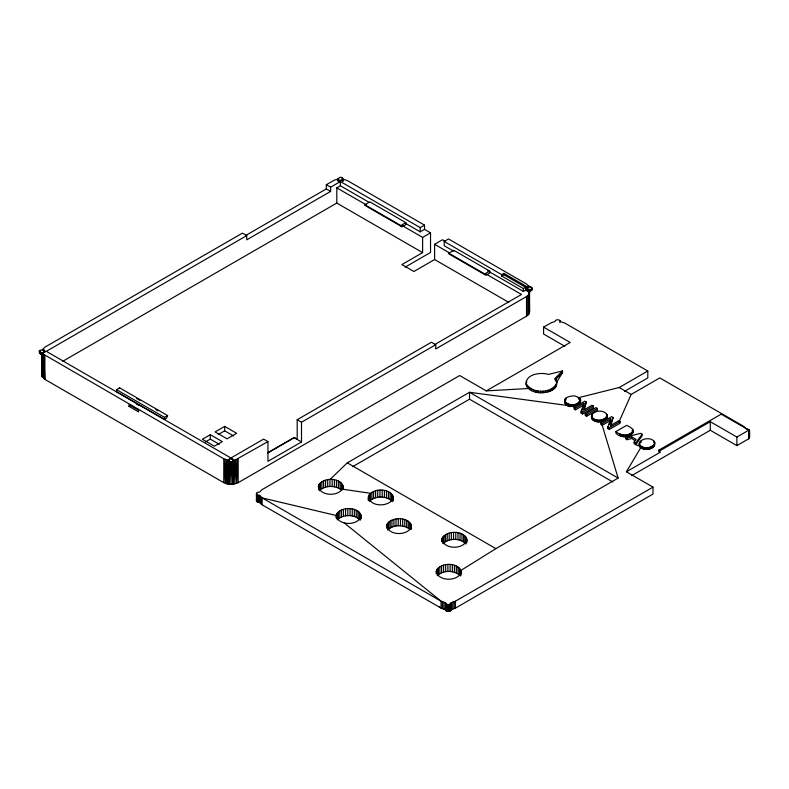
<?xml version="1.0" encoding="UTF-8"?>
<svg xmlns="http://www.w3.org/2000/svg" width="789" height="789" viewBox="0 0 789 789"><rect width="100%" height="100%" fill="white"/><g stroke="black" fill="none" stroke-linecap="round" stroke-linejoin="round"><path stroke-width="1.18" d="M405.082 267.155L430.528 252.47L430.528 232.824L424.531 229.362L424.531 225.131L420.221 227.617L340.404 181.539L330.621 187.18L330.621 191.421L246.73 239.846L246.73 235.615L242.42 233.13L44.865 347.18L42.3 349.675C45.437 349.32 45.437 353.344 42.3 352.989L42.083 376.363L41.886 375.219L41.925 353.433L42.083 376.363L44.865 379.371L223.79 482.671L228.997 484.278L232.972 484.278L238.179 482.671L526.519 316.192L528.719 314.288L529.498 312.04L529.498 290.5M529.458 290.263L529.498 312.04L529.35 290.914M42.202 353.65L42.083 376.363L41.995 352.801C32.566 349.152 51.423 349.152 41.995 352.801L41.561 354.162L40.397 353.857L39.47 352.9L39.45 351.332L39.637 353.265L39.795 352.062L40.722 352.604L40.949 354.054L41.334 352.752L41.561 354.162L42.823 354.103L43.267 352.604M342.949 179.044L342.939 180.553C341.962 171.716 332.652 183.847 342.86 179.428M529.103 290.313L529.301 310.896L529.449 290.263M42.231 358.324L41.886 375.219M42.754 364.498L42.823 357.239M42.3 352.989L42.912 353.896L42.665 377.458L42.3 354.369L42.912 353.896L223.79 458.784L228.12 460.263L228.997 484.278L230.072 463.044M487.494 270.696L523.403 291.427L525.612 290.155L529.498 292.394L528.719 294.642L526.519 296.546L435.725 348.965L435.725 344.734L301.497 422.223L301.497 441.958L267.944 461.328L267.944 441.593L235.428 459.918L234.875 483.943L233.85 461.654C234.737 458.379 229.185 457.807 228.12 460.263L227.094 483.943L226.542 459.918L225.338 483.401L225.082 459.415L223.79 482.671L223.79 458.784M231.788 463.054L230.99 484.387L230.181 463.054M445.4 602.678L445.41 610.025L446.525 611.1L449.996 611.1L451.121 609.591L455.45 608.112L652.996 494.062L652.996 487.138L455.45 601.188L451.121 602.678C450.815 605.202 445.706 605.202 445.4 602.678L441.071 601.188L262.145 497.889L259.581 495.393L257.49 495.048L256.415 493.953M233.445 460.066L233.514 461.703C229.619 451.762 224.964 468.913 233.633 461.683L232.972 484.278L233.692 461.259L232.972 484.278L231.897 463.044M227.094 483.943L228.12 461.654L229.057 460.589M526.263 381.363L526.529 385.87C531.076 393.652 542.299 393.918 549.982 391.265C553.089 390.032 556.521 387.665 556.679 383.987C557.596 382.537 554.411 375.495 555.091 379.963L562.518 372.625L562.518 370.968L548.375 374.43C541.067 371.905 523.669 373.966 526.529 385.87M526.194 384.45L526.727 381.62M228.455 461.703L228.534 460.066L228.997 484.278L228.277 459.869M527.19 288.892L527.121 290.194C538.039 294.149 527.042 279.691 527.121 290.194L526.944 288.537C531.401 291.674 532.516 287.581 531.845 288.537L531.756 290.096L531.599 288.892L531.441 290.421L531.194 289.198L530.435 290.885L530.05 289.573L529.813 290.993L529.399 289.632L529.172 291.003L528.738 289.573L528.541 290.924L527.19 288.892L527.476 290.51L527.594 289.198L527.959 290.756L528.127 289.435M228.78 461.18L228.672 462.433L228.534 460.825C229.954 464.07 234.727 459.03 233.495 462.078L233.445 460.825L232.962 462.748L232.785 461.486L232.499 463.005L232.252 461.713L231.936 463.192L231.641 461.861L231.305 463.281L230.99 461.91L230.664 463.281L230.329 461.861L230.033 463.192L229.717 461.713L228.78 461.18L229.007 462.748L229.185 461.486L229.471 463.005L229.717 461.713M39.795 350.592L39.47 352.525L39.539 350.947L39.953 351.845M343.304 486.645C340.799 496.892 320.226 496.853 318.253 486.32C321.813 476.349 343.609 476.96 343.304 488.953M361.184 515.819C358.679 526.066 338.106 526.016 336.134 515.493C339.694 505.522 361.49 506.124 361.184 518.117M393.178 500.857C395.92 486.596 366.392 486.251 368.276 500.394M466.91 539.607C464.405 549.854 443.832 549.805 441.86 539.281C445.42 529.311 467.216 529.912 466.91 541.905M228.583 461.348L228.78 459.711L228.859 461.023L228.12 461.654M531.599 287.423L531.914 289.356L531.845 287.778L531.756 289.001L531.599 287.423L530.662 286.89M556.472 385.407L556.679 382.32M337.998 180.908L338.205 179.784L339.132 180.316M632.946 432.609C634.257 428.486 629.444 426.908 626.732 425.34L615.943 431.563L615.943 433.22C620.243 438.289 633.32 438.398 633.015 430.035M229.185 459.405L229.264 460.746M565.486 400.388C563.099 414.363 593.555 400.92 574.274 395.822C551.994 397.409 575.506 412.825 580.221 399.54M606.928 417.776C608.852 408.544 590.093 409.264 591.543 418.042C594.255 423.614 604.009 422.874 606.928 417.776L606.84 414.462M654.653 445.321L654.564 442.008C651.053 435.646 635.49 439.118 640.155 447.205C644.524 451.446 656.29 449.572 654.564 442.008M591.523 417.48L592.273 415.852M639.366 444.483L639.268 445.588M527.594 287.117L526.855 289.474L527.19 287.423L527.239 288.764L527.644 288.478M40.722 352.604L40.397 353.857L39.795 352.062M748.879 430.123L736.887 437.047L710.287 421.681L659.949 450.746L659.949 452.403L658.874 451.781L658.874 450.124L721.195 414.146L748.879 430.123L748.879 438.704L748.751 431.721L749.55 430.616L748.869 429.492L746.364 428.91L743.79 426.415L659.782 377.911L631.161 394.441L619.276 421.287M748.751 438.635L749.55 437.54L749.55 430.616M386.561 525.622C389.983 515.957 410.724 516.203 411.463 527.239C407.065 535.918 388.671 535.869 386.561 525.622L386.561 527.93M436.228 571.315C439.651 561.65 460.391 561.896 461.131 572.932C456.723 581.611 438.339 581.562 436.228 571.315L436.228 573.623M338.599 180.079L338.274 181.233L338.205 179.784M44.194 350.592L44.46 352.358L44.194 350.592L43.267 350.06M42.211 354.172L42.645 352.752L42.271 354.3L42.981 354.281L42.981 352.89M574.076 407.39L584.856 401.167L586.326 402.005L583.515 410.172L591.987 405.28L593.358 406.069L593.358 407.726L582.568 413.959L581.108 413.111L581.108 411.454L583.919 403.287L575.437 408.179L574.076 407.39L574.076 409.047L575.437 409.836L583.919 404.944L583.919 403.287M584.324 409.501L586.326 402.005M600.863 422.855L611.643 416.631L613.112 417.47L610.311 425.636L618.773 420.744L620.144 421.533L620.144 423.2L609.355 429.423L607.895 428.575L607.895 426.918L610.706 418.752L602.234 423.644L600.863 422.855L600.863 424.512L602.234 425.31L618.122 478.075L495.887 548.651L461.023 570.348L461.131 575.24M610.706 426.129L613.112 417.47M581.108 413.111L583.564 405.97M607.895 428.575L608.595 426.533M609.295 424.492L610.351 421.434M424.531 225.131L347.594 180.711L343.264 179.221C342.318 181.253 338.491 181.253 337.534 179.221L334.506 180.079L326.311 184.695L326.311 188.926L245.606 235.517M526.529 384.213C532.605 393.75 550.9 393.78 556.472 383.75M615.943 431.563C620.558 435.903 629.247 436.82 632.946 430.942M393.178 498.549C388.77 507.238 370.386 507.189 368.276 496.932M528.354 386.857L528.354 388.513L486.3 390.89L459.691 375.534L262.145 489.584L259.581 492.089L257.49 492.435L256.415 493.529L256.415 500.877L256.967 501.656L259.581 502.317L262.145 504.812L441.071 608.112L445.4 609.591M256.415 500.443L256.967 499.654M591.523 415.823C593.22 422.312 605.853 421.444 607.017 415.014M639.248 443.379C640.934 449.858 653.578 448.99 654.732 442.56M652.996 487.138L626.397 471.783L640.717 447.688L640.717 446.032M555.89 379.509L556.482 382.557L562.518 372.625M639.366 442.826L639.425 446.15L635.737 444.651L635.737 442.994L642.108 434.216L640.569 433.329L625.638 437.165L625.638 438.822L627.156 439.7L631.604 438.497L635.214 440.578M642.108 434.216L642.108 435.873L635.737 444.651L634.109 443.714L634.109 442.047L636.121 439.443L631.604 436.84L627.156 438.033L625.638 437.165M233.85 461.654L235.428 459.918L236.631 483.401L236.887 459.415L238.179 482.671L238.179 458.784M341.39 482.957L341.39 489.87C335.187 485.156 324.999 485.127 319.348 490.728L319.348 483.815M360.287 520.198C354.567 514.063 343.166 514.083 337.228 519.902L337.228 512.978M392.429 494.723L392.429 501.646C386.709 495.502 375.308 495.522 369.37 501.34L369.37 494.427M409.698 522.259L409.698 529.172C403.495 524.448 393.317 524.429 387.655 530.03L387.655 523.117M466.013 543.986C460.293 537.851 448.892 537.871 442.954 543.69L442.954 536.767M459.356 567.952L459.356 574.865C453.162 570.141 442.974 570.122 437.323 575.723L437.323 568.81M748.751 431.721L749.442 431.021M555.091 378.306L562.518 370.968M567.636 403.84L567.636 405.497L469.524 392.281L347.278 462.857L329.92 479.584L329.92 486.497M246.73 235.615L46.304 351.332L231.374 458.261M62.696 361.323L336.804 203.069L336.804 187.851L340.404 185.77L369.134 202.359M364.893 204.755L369.883 201.876L405.832 222.636L405.832 224.658L402.045 226.847L364.893 205.396L364.893 204.755L400.851 225.516L405.832 222.636M116.535 389.658L119.652 387.863L167.584 415.537L166.538 418.17L164.467 419.363L116.535 391.679L116.535 389.658L164.467 417.342L167.584 415.537M405.319 223.248L420.221 231.848L424.531 229.362M129.001 406.355L138.588 411.888L138.588 410.231L129.001 404.688L129.001 406.355L130.727 405.359M402.489 225.762L422.618 237.39L430.528 232.824M508.767 302.355L434.601 259.532L434.601 244.304L442.511 239.738L445.509 241.473M422.618 237.39L422.618 252.608L401.907 264.562L413.89 271.485L434.601 259.532M444.187 241.454L448.497 238.968L526.519 284.01L529.084 286.506L527.407 286.959L503.915 273.398L501.715 274.671L444.187 241.454L444.187 245.695L453.695 251.178M448.783 253.19L453.774 250.31L489.722 271.071L489.722 273.093L485.935 275.272L448.783 253.831L448.783 253.19L484.742 273.951L489.722 271.071M210.298 434.69L202.388 439.256L214.371 446.179L222.281 441.613L210.298 434.69L210.298 439.118L219.293 444.306M224.678 426.385L215.091 431.928L227.074 438.842L236.661 433.309L224.678 426.385L224.678 430.814L233.672 436.011M205.357 441.978L210.298 439.118M218.287 434.512L224.678 430.814M501.715 274.671L501.715 276.051L503.915 274.779L525.612 287.304L525.612 290.155M501.715 276.051L523.403 288.577L525.612 287.304M230.99 457.955L263.634 439.108L267.944 441.593M267.974 452.6L294.189 437.461L297.187 439.187L297.187 419.728L431.415 342.239L435.725 344.734M434.591 344.635L521.49 294.475L486.517 274.286M267.974 452.876L294.189 437.737L301.497 441.958M564.865 346.312L543.582 334.023L543.582 327.1L551.777 322.484L554.815 321.636C555.121 319.111 560.229 319.111 560.545 321.636L564.865 323.115L647.799 370.998L647.799 377.911L624.484 391.374M352.594 466.703L469.524 399.195L612.816 481.931M486.3 390.89L570.191 342.465L543.582 327.1M578.071 397.814L619.178 387.517L647.799 370.998M581.108 411.454L582.568 412.292L593.358 406.069M585.211 413.821L596.001 407.597L597.421 408.416L597.421 410.083L586.641 416.306L585.211 415.478L585.211 413.821L586.641 414.649L597.421 408.416M607.895 426.918L609.355 427.766L620.144 421.533M626.397 471.783L659.949 452.403M631.703 475.629L710.287 430.261L736.887 445.627L748.879 438.704M233.85 460.263L235.428 459.918M42.271 354.3L42.981 354.281M342.604 489.2L370.475 493.293L370.475 500.216M341.676 177.772L342.604 178.314M336.804 187.851L366.471 204.972M434.601 244.304L449.434 252.874M326.311 184.695L330.621 187.18M326.311 188.926L330.621 191.421M336.804 203.069L422.618 252.608M619.178 387.517L631.161 394.441M658.874 450.124L659.949 450.746M634.109 442.047L635.737 442.994M618.122 478.075L469.524 392.281L469.524 399.195M297.187 419.728L301.497 422.223M347.278 462.857L495.887 548.651M136.694 398.504L139.89 400.348M155.867 409.58L157.997 410.803M233.189 459.711L232.252 459.178L232.706 460.746M136.507 404.047L138.637 405.28M343.974 522.703L441.071 601.188L441.071 608.112L439.167 606.573M44.786 350.927L44.786 352.308L44.135 350.217M579.313 399.609L580.25 401.759M632.206 430.34L633.034 432.155M749.254 436.751L749.55 437.54M342.199 180.079L342.525 181.233L342.604 179.784L342.801 180.908M528.472 285.598L529.084 287.886M337.948 178.669L338.087 179.823M607.047 417.223L606.534 413.919M43.789 350.296L43.868 351.726M42.912 353.896L43.602 378.473L43.78 354.734L44.865 379.371L44.865 355.484M42.438 358.255L42.527 364.449M529.192 290.48L529.301 310.896M749.481 430.212L749.442 437.934M749.254 429.827L749.175 438.309M736.887 437.047L736.887 445.627M710.287 421.681L710.287 430.261M654.397 444.217L654.397 445.874M654.012 444.749L654.012 446.416M653.825 440.962L653.825 442.629M653.509 445.272L653.509 446.929M652.878 445.775L652.878 447.432M652.138 446.249L652.138 447.905M651.29 446.682L651.29 448.349M650.412 447.047L650.412 448.714M649.495 447.343L649.495 449M648.538 447.56L648.538 449.217M647.562 447.698L647.562 449.365M646.595 447.757L646.595 449.414M645.639 447.728L645.639 449.385M644.692 447.61L644.692 449.276M643.785 447.422L643.785 449.079M642.936 447.166L642.936 448.833M642.147 446.86L642.147 448.517M641.418 446.485L641.418 448.142M641.033 440.795L641.033 442.451M640.155 445.538L640.155 447.205M639.997 441.751L639.997 443.408M639.721 445.026L639.721 446.692M632.768 429.344L632.768 431.011M632.748 431.396L632.748 433.053M632.443 431.839L632.443 433.496M631.565 432.717L631.565 434.374M631.604 436.84L631.604 438.497M630.312 433.565L630.312 435.222M629.08 434.197L629.08 435.853M627.847 434.66L627.847 436.317M627.156 438.033L627.156 439.7M626.653 434.966L626.653 436.633M625.539 435.143L625.539 436.8M624.513 435.193L624.513 436.85M623.576 435.133L623.576 436.8M622.679 434.976L622.679 436.633M621.752 434.7L621.752 436.366M620.805 434.315L620.805 435.972M619.838 433.812L619.838 435.469M610.706 418.752L610.706 420.409L602.234 425.31L602.234 423.644M609.355 427.766L609.355 429.423M606.672 416.661L606.672 418.328M606.287 417.203L606.287 418.86M605.784 417.716L605.784 419.383M605.163 418.219L605.163 419.876M604.413 418.693L604.413 420.359M603.575 419.137L603.575 420.793M602.697 419.501L602.697 421.158M601.77 419.787L601.77 421.454M600.814 420.014L600.814 421.671M599.847 420.152L599.847 421.809M598.881 420.202L598.881 421.868M597.924 420.172L597.924 421.839M596.977 420.064L596.977 421.721M596.07 419.866L596.07 421.533M595.222 419.62L595.222 421.277M594.423 419.304L594.423 420.971M593.693 418.929L593.693 420.596M593.003 418.476L593.003 420.133M592.44 417.992L592.44 419.649M591.898 414.728L591.898 416.385M592.006 417.48L592.006 419.137M591.711 416.937L591.711 418.594M591.642 415.27L591.543 418.042M586.641 414.649L586.641 416.306M582.568 412.292L582.568 413.959M580.053 398.987L580.142 402.311M579.885 401.197L579.885 402.854M579.747 398.455L579.747 400.112M579.501 401.739L579.501 403.396M578.998 402.252L578.998 403.919M578.761 397.469L578.761 399.135M578.376 402.755L578.376 404.412M577.627 403.228L577.627 404.895M576.789 403.672L576.789 405.329M575.911 404.037L575.911 405.694M575.437 408.179L575.437 409.836M574.984 404.323L574.984 405.99M574.027 404.54L574.027 406.207M573.051 404.688L573.051 406.345M572.094 404.737L572.094 406.404M571.137 404.708L571.137 406.374M570.191 404.599L570.191 406.256M569.283 404.402L569.283 406.069M568.425 404.155L568.425 405.812M566.906 403.465L566.906 405.122M566.216 403.011L566.216 404.668M565.96 398.238L565.96 399.895M565.644 402.528L565.644 404.185M565.111 399.264L565.111 400.92M565.22 402.015L565.22 403.672M564.924 401.473L564.924 403.13M564.855 399.806L564.756 402.568M559.943 320.423L559.943 322.731M556.482 380.9L556.482 382.557M555.88 385.131L555.88 386.797M554.894 386.442L554.894 388.109M553.562 387.646L553.562 389.312M551.905 388.711L551.905 390.377M549.982 389.608L549.982 391.265M547.822 390.308L547.822 391.965M545.505 390.802L545.505 392.458M543.069 391.068L543.069 392.735M540.593 391.107L540.593 392.764M538.147 390.91L538.147 392.577M535.78 390.496L535.78 392.153M533.561 389.865L533.561 391.522M531.549 389.026L531.549 390.683M529.804 388.02L529.804 389.677M529.301 293.538L529.301 313.194M528.719 294.642L528.719 314.288M527.782 295.658L527.782 315.304M527.407 286.959L527.407 288.34M527.259 385.574L527.259 387.241M526.519 296.546L526.519 316.192M523.403 288.577L523.403 291.427M503.915 273.398L503.915 274.779M484.742 273.951L484.742 274.582M466.664 538.315L466.664 542.921M466.013 537.072L466.013 542.832M464.987 535.909L464.987 542.832M463.626 534.883L463.626 541.796M461.969 534.005L461.969 540.919M460.382 569.106L460.382 576.019M460.066 533.315L460.066 540.228M457.975 532.831L457.975 539.745M457.995 566.916L457.995 573.83M456.338 566.038L456.338 572.962M455.776 532.565L455.776 539.489M455.45 601.188L455.45 608.112M454.434 565.348L454.434 572.272M454.158 601.82L454.158 608.743M453.527 532.545L453.527 539.459M452.708 602.323L452.708 609.246M452.344 564.865L452.344 571.788M451.308 532.743L451.308 539.666M451.121 602.678L451.111 610.025M450.904 603.516L450.904 610.43M450.529 603.881L450.529 610.804M450.144 564.608L450.144 571.522M449.996 604.187L449.996 611.1M449.345 604.394L449.345 611.317M449.188 533.177L449.188 540.09M448.635 604.502L448.635 611.426M447.896 564.579L447.896 571.492M447.886 604.502L447.886 611.426M447.235 533.818L447.235 540.731M447.176 604.394L447.176 611.317M446.525 604.187L446.525 611.1M445.992 603.881L445.992 610.804M445.677 564.776L445.677 571.7M445.617 603.516L445.617 610.43M445.509 534.646L445.509 541.56M445.41 603.102L445.41 610.025M444.059 535.642L444.059 542.566M443.822 602.323L443.822 609.246M443.556 565.21L443.556 572.124M442.363 601.82L442.363 608.743M442.215 537.999L442.215 541.451M441.86 539.281L441.86 541.589M441.593 565.851L441.593 572.765M439.868 566.68L439.868 573.603M438.428 567.676L438.428 574.599M436.573 570.033L436.573 573.495M420.221 227.617L420.221 231.848M411.365 524.655L411.365 529.271M410.714 523.413L410.714 529.172M408.337 521.223L408.337 528.137M406.67 520.346L406.67 527.269M404.767 519.655L404.767 526.579M402.686 519.172L402.686 526.095M400.851 225.516L400.851 226.147M400.477 518.915L400.477 525.829M398.238 518.886L398.238 525.799M396.009 519.083L396.009 526.007M393.889 519.517L393.889 526.431M393.08 495.965L393.08 500.581M391.936 520.158L391.936 527.072M391.413 493.569L391.413 500.482M390.21 520.987L390.21 527.91M390.042 492.533L390.042 499.457M388.77 521.983L388.77 528.906M388.385 491.655L388.385 498.579M386.916 524.34L386.916 527.802M386.482 490.965L386.482 497.889M384.401 490.482L384.401 497.405M382.192 490.225L382.192 497.149M379.943 490.196L379.943 497.119M377.724 490.403L377.724 497.317M375.603 490.827L375.603 497.751M373.651 491.468L373.651 498.392M371.925 492.297L371.925 499.22M368.631 495.65L368.631 500.265M360.938 514.527L360.938 519.142M360.287 513.284L360.287 519.044M359.271 512.12L359.271 519.044M357.9 511.094L357.9 518.008M356.243 510.217L356.243 517.14M354.34 509.526L354.34 516.44M352.249 509.043L352.249 515.957M350.05 508.787L350.05 515.7M347.801 508.757L347.801 515.671M345.582 508.954L345.582 515.878M343.462 509.388L343.462 516.302M343.264 179.221L343.264 180.612M343.057 485.353L343.057 488.815M342.791 179.981L342.791 181.362M342.406 484.111L342.406 489.88M341.509 510.029L341.509 516.943M340.404 181.539L340.404 185.77M340.02 481.921L340.02 488.845M339.783 510.858L339.783 517.781M338.363 481.043L338.363 487.967M338.333 511.854L338.333 518.777M336.459 480.353L336.459 487.277M336.489 514.211L336.489 517.663M336.134 517.801L336.134 515.493L262.145 497.889L262.145 504.812M334.378 479.87L334.378 486.793M332.169 479.613L332.169 486.527M327.701 479.781L327.701 486.705M325.581 480.215L325.581 487.129M323.628 480.856L323.628 487.77M321.902 481.684L321.902 488.608M320.452 482.681L320.452 489.604M318.608 485.038L318.608 489.653M261.051 497.149L261.051 504.063M260.192 496.301L260.192 503.224M259.581 495.393L259.581 502.317M258.831 495.384L258.831 502.307M258.121 495.265L258.121 502.189M257.49 495.048L257.49 501.962M256.967 494.742L256.967 501.656M256.603 493.115L256.603 501.291M232.913 459.208L232.913 460.589M228.603 459.514L228.603 460.894M164.467 417.342L164.467 419.363M119.652 387.863L119.652 388.661M44.539 350.553L44.539 351.933"/></g></svg>
